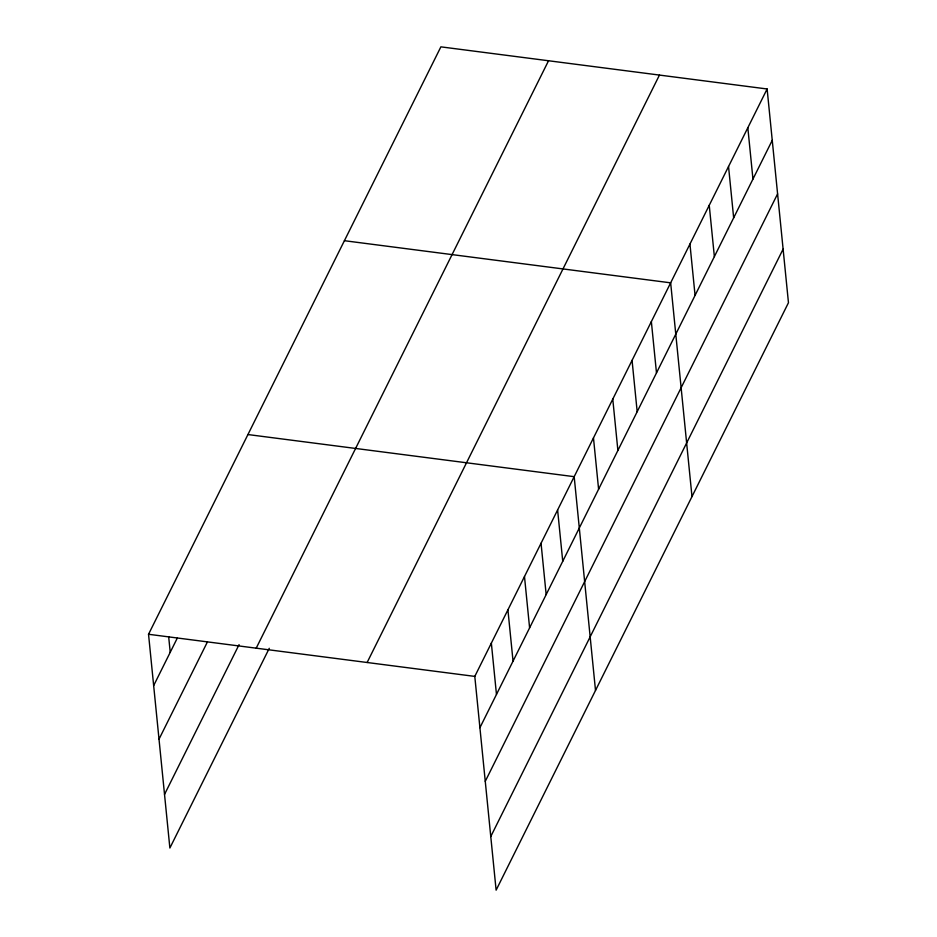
<?xml version="1.0" encoding="UTF-8"?>
<svg xmlns="http://www.w3.org/2000/svg" width="937" height="937" viewBox="0 0 937 937"><rect width="100%" height="100%" fill="white"/><g stroke="black" fill="none" stroke-linecap="round" stroke-linejoin="round"><path stroke-width="1.41" d="M269.27 648.299L169.878 848.02L148.538 634.279L440.882 46.85L767.122 88.98L788.462 302.721L496.118 890.15L474.79 676.397L767.122 88.98M153.668 685.591L177.234 638.226M159.009 739.199L207.44 641.892M164.525 794.424L239.076 644.633M256.199 648.181L548.543 60.753M367.128 662.494L659.461 75.077M479.908 727.721L772.252 140.304M485.261 781.329L777.593 193.9M490.765 836.554L783.109 249.125M344.406 240.704L670.658 282.833L691.986 496.575M247.93 434.545L574.182 476.675L595.51 690.428M148.538 634.279L474.79 676.397M747.831 127.748L752.95 179.072M728.541 166.517L733.659 217.841M709.239 205.285L714.369 256.609M689.948 244.053L695.067 295.378M651.356 321.602L656.486 372.914M632.065 360.37L637.183 411.694M612.775 399.139L617.893 450.463M593.472 437.907L598.602 489.231M557.609 509.962L562.739 561.286M541.047 543.249L546.166 594.573M524.486 576.536L529.604 627.86M507.913 609.823L513.043 661.147M491.351 643.11L496.469 694.434M168.66 636.621L170.229 652.304"/></g></svg>
